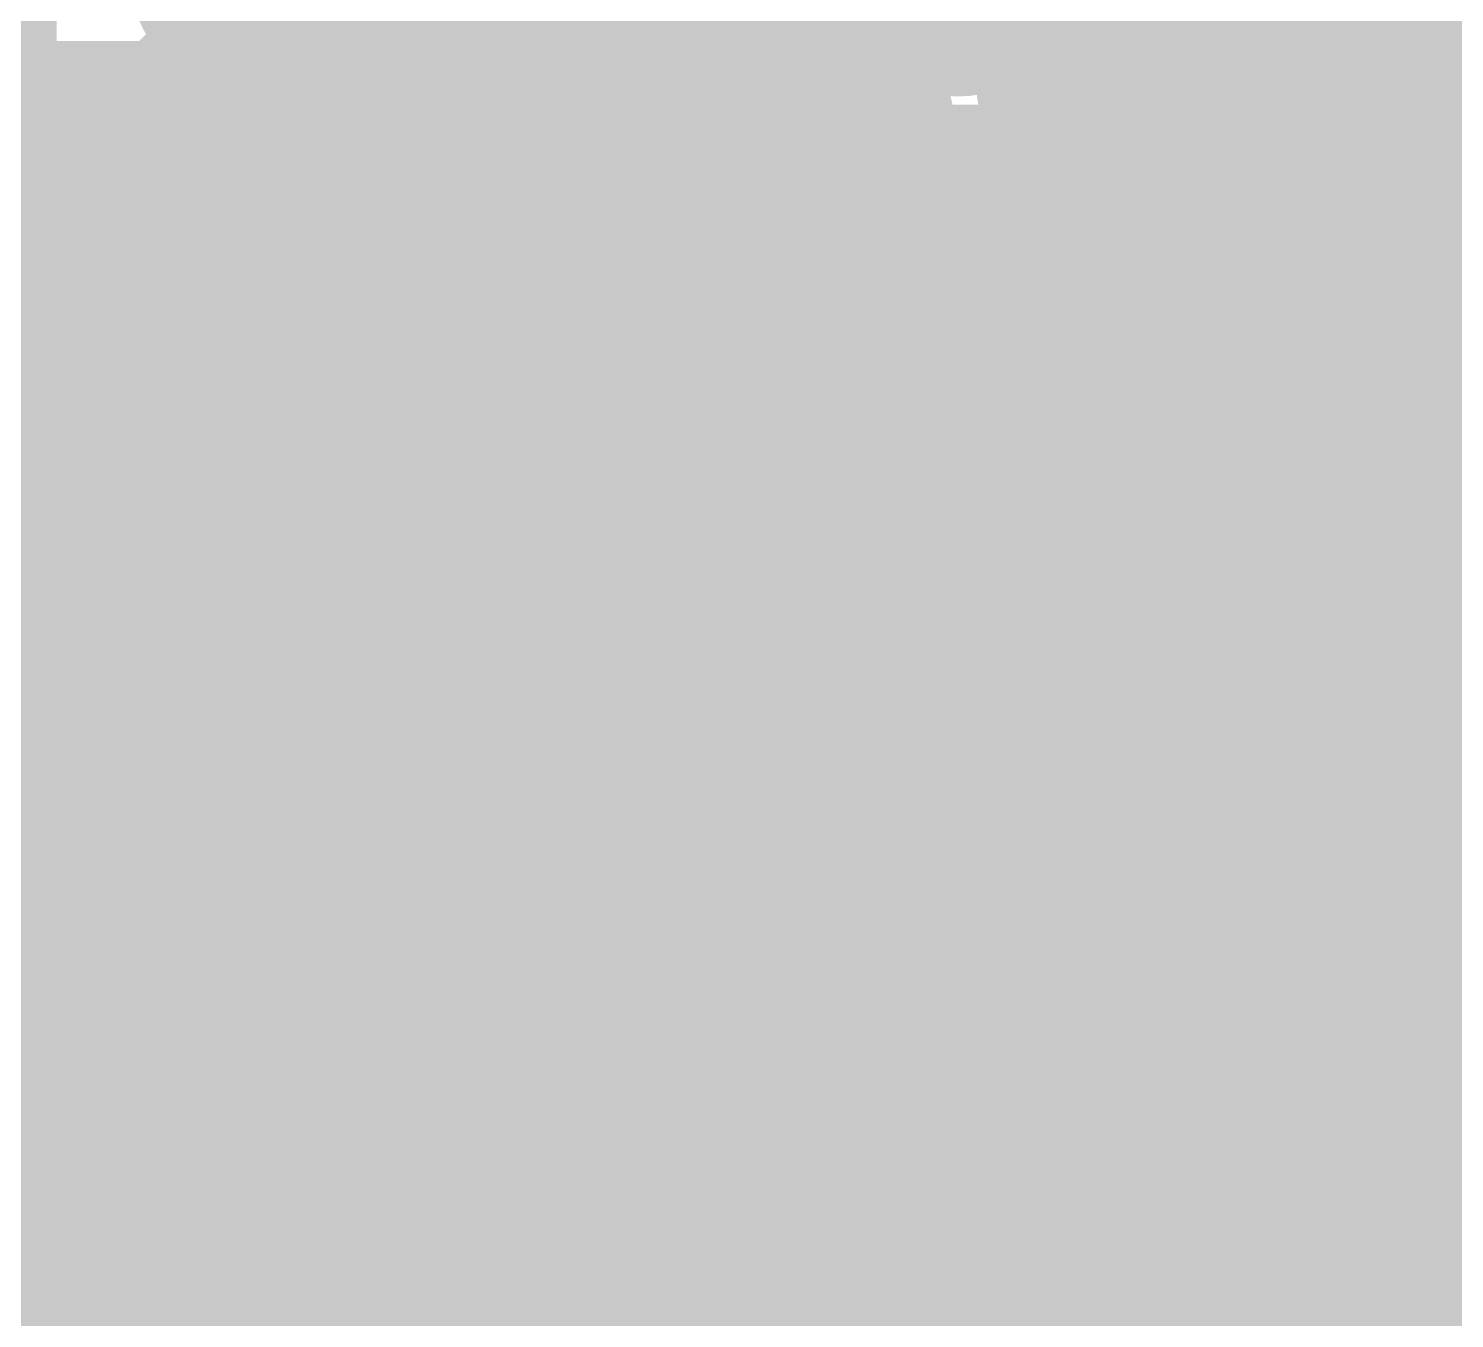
# Model space of a CAD drawing. Extents: x -72 to 72, y -47 to 50.
# Drawn here: x 7.99 to 13.66, y 23.72 to 28.85 of the extents above; entities that cross this region are included whole.
import ezdxf

# ---------------------------------------------------------------- set-up
doc = ezdxf.new("R2010")
doc.units = 0
doc.header["$MEASUREMENT"] = 0
doc.layers.get('0').update_dxf_attribs({"linetype": 'CONTINUOUS'})
for name, color, linetype in [('22-303-0_BOT', 7, 'CONTINUOUS'), ('22-303-0_DRD', 7, 'CONTINUOUS'), ('22-303-0_GND', 6, 'CONTINUOUS'), ('22-303-0_IN1', 4, 'CONTINUOUS'), ('22-303-0_IN2', 3, 'CONTINUOUS'), ('22-303-0_PWR', 5, 'CONTINUOUS'), ('22-303-0_SMB', 10, 'CONTINUOUS'), ('22-303-0_SMT', 14, 'CONTINUOUS'), ('22-303-0_SPB', 9, 'CONTINUOUS'), ('22-303-0_SPT', 12, 'CONTINUOUS'), ('22-303-0_SSB', 11, 'CONTINUOUS'), ('22-303-0_SST', 13, 'CONTINUOUS'), ('22-303-0_TOP', 8, 'CONTINUOUS'), ('THRUHOLE_TAP', 7, 'CONTINUOUS')]:
    doc.layers.add(name, color=color, linetype=linetype)

# ---------------------------------------------------------------- blocks, each defined once
blk = doc.blocks.new('RECTANGLE_4')
blk.add_solid([(0.4826, 0.4064), (0.4826, -0.4064), (-0.4826, 0.4064), (-0.4826, -0.4064)])
blk = doc.blocks.new('ROUND_48')
at = {"const_width": 0.29972}
blk.add_lwpolyline([(-0.14986, 0, 1), (0.14986, 0, 1)], format="xyb", close=True, dxfattribs=at)
blk = doc.blocks.new('RECTANGLE_59')
blk.add_solid([(0.29972, 0.19939), (0.29972, -0.19939), (-0.29972, 0.19939), (-0.29972, -0.19939)])
blk = doc.blocks.new('ROUND_81')
at = {"const_width": 0.0635}
blk.add_lwpolyline([(-0.03175, 0, 1), (0.03175, 0, 1)], format="xyb", close=True, dxfattribs=at)
blk = doc.blocks.new('ROUND_82')
at = {"const_width": 0.50038}
blk.add_lwpolyline([(-0.25019, 0, 1), (0.25019, 0, 1)], format="xyb", close=True, dxfattribs=at)
blk = doc.blocks.new('ROUND_83')
at = {"const_width": 0.50038}
blk.add_lwpolyline([(-0.25019, 0, 1), (0.25019, 0, 1)], format="xyb", close=True, dxfattribs=at)
blk = doc.blocks.new('ROUND_53')
at = {"const_width": 0.29972}
blk.add_lwpolyline([(-0.14986, 0, 1), (0.14986, 0, 1)], format="xyb", close=True, dxfattribs=at)
blk = doc.blocks.new('RECTANGLE_5')
blk.add_solid([(0.9017, 0.508), (0.9017, -0.508), (-0.9017, 0.508), (-0.9017, -0.508)])
blk = doc.blocks.new('ROUND_95')
at = {"const_width": 0.10033}
blk.add_lwpolyline([(-0.050164, 0, 1), (0.050164, 0, 1)], format="xyb", close=True, dxfattribs=at)

msp = doc.modelspace()

# ---------------------------------------------------------------- linework, layer by layer
at = {"layer": '22-303-0_BOT'}
for points, const_width in [([(10.414, 43.64736), (10.414, 27.3304)], 0.254), ([(10.1854, 40.58412), (10.1854, 28.47848)], 0.254), ([(9.9568, 40.34536), (9.9568, 28.7147)], 0.254), ([(9.4996, 40.2844), (9.4996, 28.7782)], 0.254), ([(9.7282, 40.26916), (9.7282, 28.79344)], 0.254), ([(10.6426, 29.27096), (10.6426, 28.73248)], 0.254), ([(10.8712, 29.13888), (10.8712, 28.9687)], 0.254), ([(10.75182, 28.8798), (9.45896, 28.8798)], 0.254), ([(10.60704, 28.6512), (10.04824, 28.6512)], 0.254), ([(11.176, 28.448), (11.9888, 28.448), (12.192, 28.64866), (15.24, 28.64866)], 0.2032), ([(10.57148, 28.4226), (10.2108, 28.4226)], 0.254), ([(12.80922, 28.24226), (11.59256, 27.02306)], 0.254), ([(12.35964, 28.24226), (12.27582, 28.15844)], 0.254), ([(12.80922, 28.24226), (12.35964, 28.24226)], 0.254), ([(12.4714, 28.24226), (12.4714, 27.90444)], 0.254), ([(12.7, 28.24226), (12.7, 28.13304)], 0.254), ([(10.62736, 28.194), (10.25652, 28.194)], 0.254), ([(12.76096, 28.194), (12.30884, 28.194)], 0.254), ([(7.23392, 27.35072), (8.93572, 27.35072), (9.652, 28.067), (9.652, 28.194)], 0.2032), ([(10.6426, 28.16352), (10.6426, 27.48534)], 0.254), ([(12.2428, 28.1305), (12.2428, 27.67584)], 0.254), ([(15.24, 27.99842), (13.26642, 27.99842), (11.938, 26.67), (11.938, 25.146), (12.7, 24.384), (12.7, 23.5712)], 0.381), ([(11.9888, 28.0416), (11.62304, 28.0416)], 0.254), ([(11.7856, 28.0416), (11.7856, 27.21864)], 0.254), ([(12.0142, 28.0416), (12.0142, 27.44724)], 0.254), ([(10.81278, 27.9654), (10.2108, 27.9654)], 0.254), ([(12.53236, 27.9654), (11.53922, 27.9654)], 0.254), ([(11.557, 27.9781), (11.557, 26.98496)], 0.254), ([(10.1854, 27.90952), (10.1854, 27.3304)], 0.254), ([(10.8712, 27.92476), (10.8712, 27.52852)], 0.254), ([(11.0998, 27.84856), (11.0998, 27.48026)], 0.254), ([(11.3284, 27.8638), (11.3284, 27.31008)], 0.254), ([(12.30376, 27.7368), (10.04824, 27.7368)], 0.254), ([(9.9568, 27.67076), (9.9568, 27.3304)], 0.254), ([(9.75868, 27.59964), (9.48944, 27.3304)], 0.254), ([(9.7282, 27.56916), (9.7282, 27.3304)], 0.254), ([(10.7061, 27.5082), (9.66724, 27.5082)], 0.254), ([(12.07516, 27.5082), (11.01852, 27.5082)], 0.254), ([(10.414, 27.3304), (9.48944, 27.3304)], 0.254), ([(11.84656, 27.2796), (11.35126, 27.2796)], 0.254), ([(11.61796, 27.051), (11.45286, 27.051)], 0.254), ([(7.23392, 26.70048), (8.53948, 26.70048), (8.763, 26.924), (10.86358, 26.924)], 0.2032), ([(11.4427, 26.67), (11.4427, 25.146)], 0.254), ([(15.24, 26.70048), (15.14348, 26.70048), (15.113, 26.67), (13.081, 26.67), (12.7, 26.289)], 0.2032), ([(11.4427, 26.5938), (11.36904, 26.5938)], 0.254), ([(11.3284, 26.53792), (11.3284, 24.63546)], 0.254), ([(8.93064, 26.5176), (8.86968, 26.45664)], 0.254), ([(10.414, 26.5176), (8.93064, 26.5176)], 0.254), ([(9.0424, 26.5176), (9.0424, 26.45664)], 0.254), ([(9.271, 26.5176), (9.271, 26.45664)], 0.254), ([(9.4996, 26.5176), (9.4996, 26.4414)], 0.254), ([(9.7282, 26.5176), (9.7282, 26.29408)], 0.254), ([(9.9568, 26.5176), (9.9568, 26.06548)], 0.254), ([(10.1854, 26.5176), (10.1854, 25.83688)], 0.254), ([(10.414, 26.5176), (10.414, 24.63546)], 0.254), ([(9.398, 26.45664), (8.86968, 26.45664)], 0.254), ([(10.63244, 26.3652), (9.65454, 26.3652)], 0.254), ([(10.6426, 26.36012), (10.6426, 24.63546)], 0.254), ([(11.4427, 26.3652), (11.09218, 26.3652)], 0.254), ([(11.0998, 26.36774), (11.0998, 24.63546)], 0.254), ([(9.6901, 26.33218), (10.19302, 25.82926)], 0.254), ([(10.8712, 26.31948), (10.8712, 24.63546)], 0.254), ([(14.23924, 26.2636), (13.30452, 26.2636)], 0.254), ([(13.3858, 26.2636), (13.3858, 24.8793)], 0.254), ([(13.6144, 26.2636), (13.6144, 24.8793)], 0.254), ([(11.4427, 26.1366), (9.88568, 26.1366)], 0.254), ([(14.19352, 26.1366), (13.2842, 26.1366)], 0.254), ([(10.795, 24.13), (9.906, 24.13), (9.906, 25.54224), (9.398, 26.05024), (7.23392, 26.05024)], 0.2032), ([(11.4427, 25.908), (10.11428, 25.908)], 0.254), ([(14.20876, 25.908), (13.1699, 25.908)], 0.254), ([(13.1572, 25.89276), (13.1572, 24.8793)], 0.254), ([(12.4333, 25.74544), (12.4333, 25.35174)], 0.254), ([(11.4427, 25.6794), (10.287, 25.6794)], 0.254), ([(14.28242, 25.6794), (12.4333, 25.6794)], 0.254), ([(12.4714, 25.7302), (12.4714, 25.31364)], 0.254), ([(12.7, 25.68448), (12.7, 25.08504)], 0.254), ([(12.9286, 25.7302), (12.9286, 24.8793)], 0.254), ([(10.3124, 25.54224), (10.3124, 24.63546)], 0.254), ([(11.4427, 25.4508), (10.3124, 25.4508)], 0.254), ([(14.18844, 25.4508), (12.4333, 25.4508)], 0.254), ([(12.4333, 25.35174), (12.90574, 24.8793)], 0.254), ([(11.4427, 25.2222), (10.3124, 25.2222)], 0.254), ([(14.22146, 25.2222), (12.56284, 25.2222)], 0.254), ([(9.017, 25.146), (8.99414, 25.12314), (8.99414, 24.13)], 0.2032), ([(8.99414, 24.13), (8.99414, 25.12314), (9.017, 25.146)], 0.2032), ([(8.99414, 24.13), (8.99414, 25.12314), (9.017, 25.146)], 0.2032), ([(11.46556, 24.9936), (10.3124, 24.9936)], 0.254), ([(14.43736, 24.9936), (12.79144, 24.9936)], 0.254), ([(11.557, 24.8285), (11.557, 22.74062)], 0.254), ([(14.605, 24.8793), (12.90574, 24.8793)], 0.254), ([(11.59256, 24.7904), (12.10056, 24.2824)], 0.254), ([(11.61796, 24.765), (10.3124, 24.765)], 0.254), ([(11.39952, 24.63546), (10.3124, 24.63546)], 0.254), ([(11.39952, 24.63546), (11.39952, 23.98522)], 0.254), ([(11.7856, 24.59736), (11.7856, 22.6441)], 0.254), ([(11.84656, 24.5364), (11.39952, 24.5364)], 0.254), ([(14.859, 23.368), (14.859, 24.13), (14.605, 24.384), (12.7, 24.384), (12.7, 23.5712)], 0.381), ([(12.0142, 24.36876), (12.0142, 24.2824)], 0.254), ([(12.07516, 24.3078), (11.39952, 24.3078)], 0.254), ([(11.9126, 24.2824), (11.9126, 22.86)], 0.254), ([(12.10056, 24.2824), (11.9126, 24.2824)], 0.254), ([(9.906, 24.13), (10.795, 24.13)], 0.2032), ([(11.9126, 24.0792), (11.39952, 24.0792)], 0.254), ([(11.39952, 23.98522), (11.39952, 23.62454)], 0.254), ([(11.9126, 23.8506), (11.39952, 23.8506)], 0.254), ([(11.39952, 23.62454), (11.39952, 23.33498)], 0.254), ([(11.9126, 23.622), (11.39952, 23.622)], 0.254)]:
    msp.add_lwpolyline(points, dxfattribs=dict(at, const_width=const_width))
at = {"layer": '22-303-0_BOT', "const_width": 0.254}
for points in [[(9.3853, 28.73502, 0.154319), (9.49532, 29.083)], [(11.07948, 29.0449, 0.3680019), (10.57148, 28.448)], [(9.652, 28.79852, 0.115003), (9.38471, 28.73622)], [(10.25652, 28.194, 0.4142136), (9.652, 28.79852)], [(10.57148, 28.448, 0.4142136), (11.176, 27.84348)], [(9.75868, 27.59964, 0.3631043), (10.25652, 28.194)], [(11.9888, 28.0416, 0.1977668), (12.2749, 28.15937)], [(11.176, 27.84348, 0.211308), (11.62331, 28.04135)], [(10.86358, 27.52852, 0.2120452), (10.41513, 27.32938)], [(11.4681, 26.924, 0.4142136), (10.86358, 27.52852)], [(11.58748, 27.02052, 0.1989124), (11.44229, 26.67)], [(11.58748, 27.02052, 0.1989124), (11.44229, 26.67)], [(10.86358, 26.31948, 0.4142136), (11.4681, 26.924)], [(10.414, 26.5176, 0.2120451), (10.86358, 26.31796)], [(9.68502, 26.33726, 0.1989124), (9.398, 26.45615)], [(9.68502, 26.33726, 0.1989124), (9.398, 26.45615)], [(12.7, 25.68448, 0.4019684), (13.30452, 26.2636)], [(10.3124, 25.54224, 0.1989124), (10.19337, 25.82961)], [(12.4333, 25.74544, 0.1145327), (12.7, 25.68354)], [(11.4427, 25.146, 0.1989124), (11.58777, 24.79577)]]:
    msp.add_lwpolyline(points, format="xyb", dxfattribs=at)
at = {"layer": '22-303-0_DRD', "const_width": 0.254}
for points in [[(9.525, 29.718), (8.255, 28.448)], [(9.525, 28.448), (8.255, 29.718)], [(12.319, 29.718), (11.049, 28.448)], [(12.319, 28.448), (11.049, 29.718)], [(11.811, 29.083), (10.541, 27.813)], [(11.811, 27.813), (10.541, 29.083)], [(10.287, 28.829), (9.017, 27.559)], [(10.287, 27.559), (9.017, 28.829)], [(11.49858, 27.559), (10.22858, 26.289)], [(11.49858, 26.289), (10.22858, 27.559)], [(13.335, 26.924), (12.065, 25.654)], [(13.335, 25.654), (12.065, 26.924)], [(14.605, 26.5938), (13.335, 25.3238)], [(14.605, 25.3238), (13.335, 26.5938)], [(14.605, 26.5938), (13.335, 25.3238)], [(14.605, 25.3238), (13.335, 26.5938)], [(13.335, 26.035), (12.065, 24.765)], [(13.335, 24.765), (12.065, 26.035)], [(13.335, 26.035), (12.065, 24.765)], [(13.335, 24.765), (12.065, 26.035)], [(9.652, 25.781), (8.382, 24.511)], [(9.652, 24.511), (8.382, 25.781)], [(9.652, 25.781), (8.382, 24.511)], [(9.652, 24.511), (8.382, 25.781)], [(9.652, 25.781), (8.382, 24.511)], [(9.652, 24.511), (8.382, 25.781)], [(8.255, 25.146), (6.985, 23.876)], [(8.255, 23.876), (6.985, 25.146)], [(8.255, 25.146), (6.985, 23.876)], [(8.255, 23.876), (6.985, 25.146)], [(10.541, 24.765), (9.271, 23.495)], [(10.541, 23.495), (9.271, 24.765)], [(14.351, 22.733), (13.081, 24.003)]]:
    msp.add_lwpolyline(points, dxfattribs=at)
at = {"layer": '22-303-0_IN1'}
for points, const_width in [([(9.652, 28.194), (9.652, 29.845), (10.541, 30.734), (15.113, 30.734), (16.891, 32.512), (20.447, 32.512), (20.574, 32.385), (20.574, 31.242), (21.336, 30.48), (21.336, 25.781), (20.574, 25.019)], 0.2032), ([(12.319, 30.3276), (12.319, 26.7589)], 0.254), ([(12.5476, 30.3276), (12.5476, 26.8732)], 0.254), ([(12.7762, 30.3276), (12.7762, 26.88844)], 0.254), ([(13.0048, 30.3276), (13.0048, 26.8097)], 0.254), ([(13.2334, 30.3276), (13.2334, 26.57348)], 0.254), ([(13.462, 30.3276), (13.462, 26.28646)], 0.254), ([(13.6906, 30.3276), (13.6906, 26.49474)], 0.254), ([(10.2616, 29.88056), (10.2616, 26.9875)], 0.254), ([(10.0584, 29.67736), (10.0584, 28.64104)], 0.254), ([(10.4902, 29.48686), (10.4902, 27.39898)], 0.254), ([(10.7188, 29.21), (10.7188, 28.84424)], 0.254), ([(10.65276, 28.7528), (10.0584, 28.7528)], 0.254), ([(16.57604, 28.7528), (12.18946, 28.7528)], 0.254), ([(8.44296, 28.6766), (6.64464, 28.6766)], 0.254), ([(7.9756, 28.6766), (7.9756, 24.99868)], 0.254), ([(8.2042, 28.6766), (8.2042, 24.66594)], 0.254), ([(8.4328, 28.6766), (8.4328, 25.30094)], 0.254), ([(12.0904, 28.63596), (12.0904, 23.39594)], 0.254), ([(8.65886, 28.5242), (6.49224, 28.5242)], 0.254), ([(8.6614, 28.5242), (8.6614, 25.63368)], 0.254), ([(9.1186, 28.5242), (9.1186, 28.47848)], 0.254), ([(9.144, 28.5242), (9.12114, 28.5242)], 0.254), ([(10.57656, 28.5242), (10.15746, 28.5242)], 0.254), ([(16.72082, 28.5242), (11.91514, 28.5242)], 0.254), ([(8.89, 28.47848), (8.89, 25.73782)], 0.254), ([(11.78052, 28.448), (11.77931, 28.48618)], 0.254), ([(11.8618, 28.50388), (11.8618, 23.46198)], 0.254), ([(9.0551, 28.2956), (6.26364, 28.2956)], 0.254), ([(10.5918, 28.2956), (10.24636, 28.2956)], 0.254), ([(19.3294, 28.2956), (11.7602, 28.2956)], 0.254), ([(9.06018, 28.067), (6.03504, 28.067)], 0.254), ([(10.7061, 28.067), (10.24382, 28.067)], 0.254), ([(17.8181, 28.067), (11.6459, 28.067)], 0.254), ([(10.7188, 28.05176), (10.7188, 27.51074)], 0.254), ([(11.6332, 28.05176), (11.6332, 23.43658)], 0.254), ([(9.1186, 27.90952), (9.1186, 25.74036)], 0.254), ([(10.9474, 27.8892), (10.9474, 27.5209)], 0.254), ([(11.4046, 27.8892), (11.4046, 27.1907)], 0.254), ([(9.16178, 27.8384), (5.80644, 27.8384)], 0.254), ([(17.7038, 27.8384), (10.13968, 27.8384)], 0.254), ([(11.176, 27.84348), (11.176, 27.43962)], 0.254), ([(10.033, 27.7241), (10.033, 24.72182)], 0.254), ([(9.3472, 27.67076), (9.3472, 25.65146)], 0.254), ([(9.49706, 27.6098), (5.57784, 27.6098)], 0.254), ([(9.8044, 27.6098), (9.8044, 24.72436)], 0.254), ([(17.68856, 27.6098), (9.80694, 27.6098)], 0.254), ([(9.5758, 27.59456), (9.5758, 25.37714)], 0.254), ([(10.46734, 27.3812), (5.48894, 27.3812)], 0.254), ([(17.76476, 27.3812), (11.25728, 27.3812)], 0.254), ([(10.30224, 27.1526), (5.82168, 27.1526)], 0.254), ([(16.78178, 27.1526), (11.42238, 27.1526)], 0.254), ([(10.25906, 26.924), (5.92582, 26.924)], 0.254), ([(16.59636, 26.924), (11.4681, 26.924)], 0.254), ([(10.2616, 26.8605), (10.2616, 24.61768)], 0.254), ([(10.30224, 26.6954), (5.92836, 26.6954)], 0.254), ([(12.25296, 26.6954), (11.42238, 26.6954)], 0.254), ([(16.54048, 26.6954), (13.14704, 26.6954)], 0.254), ([(11.4046, 26.65476), (11.4046, 23.30704)], 0.254), ([(10.46734, 26.4668), (5.83946, 26.4668)], 0.254), ([(10.4902, 26.44648), (10.4902, 24.28494)], 0.254), ([(12.12088, 26.4668), (11.25728, 26.4668)], 0.254), ([(13.64234, 26.4668), (13.27658, 26.4668)], 0.254), ([(11.176, 26.40584), (11.176, 22.69744)], 0.254), ([(10.7188, 26.33726), (10.7188, 21.68398)], 0.254), ([(10.9474, 26.32456), (10.9474, 22.51202)], 0.254), ([(12.09802, 26.2382), (5.56514, 26.2382)], 0.254), ([(13.43406, 26.2382), (13.30198, 26.2382)], 0.254), ([(12.16406, 26.0096), (5.82422, 26.0096)], 0.254), ([(13.2334, 26.00452), (13.2334, 25.68448)], 0.254), ([(13.36802, 26.0096), (13.23594, 26.0096)], 0.254), ([(12.2301, 25.781), (6.00964, 25.781)], 0.254), ([(13.39088, 25.781), (13.1699, 25.781)], 0.254), ([(13.462, 25.63114), (13.462, 23.91664)], 0.254), ([(8.56996, 25.5524), (6.06552, 25.5524)], 0.254), ([(12.1158, 25.5524), (9.46404, 25.5524)], 0.254), ([(13.52296, 25.5524), (13.2842, 25.5524)], 0.254), ([(13.6906, 25.42286), (13.6906, 23.97252)], 0.254), ([(8.43788, 25.3238), (6.02996, 25.3238)], 0.254), ([(12.10056, 25.3238), (9.59358, 25.3238)], 0.254), ([(18.06956, 25.3238), (13.29944, 25.3238)], 0.254), ([(13.2334, 25.11552), (13.2334, 23.73122)], 0.254), ([(8.41502, 25.0952), (7.77494, 25.0952)], 0.254), ([(12.17676, 25.0952), (9.61898, 25.0952)], 0.254), ([(16.86306, 25.0952), (13.2207, 25.0952)], 0.254), ([(8.4328, 24.99106), (8.4328, 22.15896)], 0.254), ([(9.5758, 24.91486), (9.5758, 24.63546)], 0.254), ([(12.319, 24.9301), (12.319, 23.18766)], 0.254), ([(8.48106, 24.8666), (8.10768, 24.8666)], 0.254), ([(12.41552, 24.8666), (9.55294, 24.8666)], 0.254), ([(16.52778, 24.8666), (12.98448, 24.8666)], 0.254), ([(13.0048, 24.87676), (13.0048, 19.31924)], 0.254), ([(12.5476, 24.8158), (12.5476, 19.77644)], 0.254), ([(12.7762, 24.80056), (12.7762, 19.54784)], 0.254), ([(8.6614, 24.65578), (8.6614, 22.19452)], 0.254), ([(8.68934, 24.638), (8.21182, 24.638)], 0.254), ([(9.57834, 24.638), (9.34466, 24.638)], 0.254), ([(9.3472, 24.638), (9.3472, 24.36114)], 0.254), ([(16.42618, 24.638), (10.23366, 24.638)], 0.254), ([(8.89, 24.55418), (8.89, 22.13864)], 0.254), ([(9.1186, 24.5491), (9.1186, 21.95322)], 0.254), ([(9.37006, 24.4094), (8.21436, 24.4094)], 0.254), ([(16.4211, 24.4094), (10.44194, 24.4094)], 0.254), ([(8.2042, 24.35606), (8.2042, 22.01164)], 0.254), ([(9.30402, 24.1808), (8.12546, 24.1808)], 0.254), ([(16.51, 24.1808), (10.50798, 24.1808)], 0.254), ([(7.9756, 24.02078), (7.9756, 21.9964)], 0.254), ([(10.4902, 23.97506), (10.4902, 21.65858)], 0.254), ([(9.32688, 23.9522), (7.85114, 23.9522)], 0.254), ([(13.56106, 23.9522), (10.48258, 23.9522)], 0.254), ([(9.3472, 23.89886), (9.3472, 23.28164)], 0.254), ([(9.45896, 23.7236), (6.96468, 23.7236)], 0.254), ([(13.22578, 23.7236), (10.35304, 23.7236)], 0.254), ([(10.2616, 23.63978), (10.2616, 23.22322)], 0.254), ([(9.5758, 23.622), (9.5758, 23.42896)], 0.254)]:
    msp.add_lwpolyline(points, dxfattribs=dict(at, const_width=const_width))
at = {"layer": '22-303-0_IN1', "const_width": 0.254}
for points in [[(11.77798, 28.4861, 0.3691804), (12.28852, 29.083)], [(11.07948, 29.0449, 0.3680019), (10.57148, 28.448)], [(8.44296, 28.6766, 0.2113087), (8.89, 28.47884)], [(10.25652, 28.194, 0.2113086), (10.05864, 28.64131)], [(8.89, 28.47848, 0.1145319), (9.15628, 28.54028)], [(9.1567, 28.53944, 0.1534382), (9.04814, 28.194)], [(10.57148, 28.448, 0.4142136), (11.176, 27.84348)], [(11.176, 27.84348, 0.4142136), (11.78052, 28.448)], [(9.04748, 28.194, 0.4142136), (9.652, 27.58948)], [(9.652, 27.58948, 0.4142136), (10.25652, 28.194)], [(10.86358, 27.52852, 0.4142136), (10.25906, 26.924)], [(11.4681, 26.924, 0.4142136), (10.86358, 27.52852)], [(10.25906, 26.924, 0.4142136), (10.86358, 26.31948)], [(10.86358, 26.31948, 0.4142136), (11.4681, 26.924)], [(12.7, 26.89352, 0.4142136), (12.09548, 26.289)], [(13.30452, 26.289, 0.4142136), (12.7, 26.89352)], [(13.97, 26.56332, 0.4142136), (13.36548, 25.9588)], [(12.09548, 26.289, 0.2097575), (12.2907, 25.84411)], [(13.10894, 25.8445, 0.2097578), (13.304, 26.289)], [(13.36548, 25.9588, 0.4142136), (13.97, 25.35428)], [(12.29106, 25.8445, 0.2097578), (12.096, 25.4)], [(12.29106, 25.8445, 0.2097578), (12.096, 25.4)], [(13.30452, 25.4, 0.2097575), (13.10929, 25.84488)], [(13.30452, 25.4, 0.2097575), (13.10929, 25.84488)], [(9.017, 25.75052, 0.4142136), (8.41248, 25.146)], [(9.017, 25.75052, 0.4142136), (8.41248, 25.146)], [(9.62152, 25.146, 0.4142136), (9.017, 25.75052)], [(9.62152, 25.146, 0.4142136), (9.017, 25.75052)], [(12.09548, 25.4, 0.4142136), (12.7, 24.79548)], [(12.09548, 25.4, 0.4142136), (12.7, 24.79548)], [(12.7, 24.79548, 0.4142136), (13.30452, 25.4)], [(12.7, 24.79548, 0.4142136), (13.30452, 25.4)], [(8.22452, 24.511, 0.4142136), (7.62, 25.11552)], [(8.41248, 25.146, 0.4142136), (9.017, 24.54148)], [(8.41248, 25.146, 0.4142136), (9.017, 24.54148)], [(9.017, 24.54148, 0.4142136), (9.62152, 25.146)], [(9.017, 24.54148, 0.4142136), (9.62152, 25.146)], [(9.906, 24.73452, 0.4142136), (9.30148, 24.13)], [(10.51052, 24.13, 0.4142136), (9.906, 24.73452)], [(7.62, 23.90648, 0.4142136), (8.22452, 24.511)], [(9.30148, 24.13, 0.4142136), (9.906, 23.52548)], [(9.906, 23.52548, 0.4142136), (10.51052, 24.13)], [(13.716, 23.97252, 0.4142136), (13.11148, 23.368)], [(14.32052, 23.368, 0.4142136), (13.716, 23.97252)]]:
    msp.add_lwpolyline(points, format="xyb", dxfattribs=at)
at = {"layer": '22-303-0_IN2'}
for points, const_width in [([(18.923, 26.67), (18.034, 26.67), (16.51, 28.194), (12.573, 28.194), (11.684, 29.083)], 0.2032), ([(18.669, 25.4), (17.653, 25.4), (17.272, 25.781), (16.891, 25.781), (15.113, 27.559), (6.096, 27.559), (5.334, 26.797)], 0.2032), ([(10.86358, 26.924), (14.859, 26.924), (16.383, 25.4), (17.018, 25.4), (17.653, 24.765), (19.431, 24.765), (21.336, 26.67), (22.733, 26.67), (23.114, 26.289)], 0.2032), ([(14.69136, 26.5176), (13.2588, 26.5176)], 0.254), ([(13.3858, 26.5176), (13.3858, 23.87346)], 0.254), ([(13.6144, 26.5176), (13.6144, 23.96236)], 0.254), ([(14.84376, 26.3652), (13.29944, 26.3652)], 0.254), ([(12.7, 26.289), (12.7, 26.162), (11.684, 26.162), (5.08, 26.162), (4.445, 25.527)], 0.2032), ([(10.668, 21.082), (10.668, 23.114), (11.684, 24.13), (11.684, 26.162), (5.08, 26.162), (4.445, 25.527)], 0.2032), ([(15.07236, 26.1366), (13.2842, 26.1366)], 0.254), ([(15.30096, 25.908), (13.1699, 25.908)], 0.254), ([(13.1572, 25.89276), (13.1572, 23.59914)], 0.254), ([(11.2776, 25.7556), (6.0198, 25.7556)], 0.254), ([(7.8994, 25.7556), (7.8994, 25.04694)], 0.254), ([(8.128, 25.7556), (8.128, 24.83866)], 0.254), ([(8.3566, 25.7556), (8.3566, 24.2824)], 0.254), ([(8.5852, 25.7556), (8.5852, 25.56764)], 0.254), ([(8.8138, 25.7556), (8.8138, 25.71496)], 0.254), ([(9.271, 25.7556), (9.271, 25.69464)], 0.254), ([(9.4996, 25.7556), (9.4996, 25.50922)], 0.254), ([(9.7282, 25.7556), (9.7282, 24.70658)], 0.254), ([(9.9568, 25.7556), (9.9568, 24.73198)], 0.254), ([(10.1854, 25.7556), (10.1854, 24.66594)], 0.254), ([(10.414, 25.7556), (10.414, 24.45766)], 0.254), ([(10.6426, 25.7556), (10.6426, 23.66264)], 0.254), ([(10.8712, 25.7556), (10.8712, 23.89124)], 0.254), ([(11.0998, 25.7556), (11.0998, 24.11984)], 0.254), ([(11.2776, 25.7556), (11.2776, 24.29764)], 0.254), ([(12.41552, 25.7556), (12.0904, 25.7556)], 0.254), ([(12.0904, 25.7556), (12.0904, 24.13)], 0.254), ([(12.2428, 25.7556), (12.2428, 20.71624)], 0.254), ([(8.73252, 25.6794), (6.0452, 25.6794)], 0.254), ([(11.2776, 25.6794), (9.30148, 25.6794)], 0.254), ([(15.52956, 25.6794), (12.0904, 25.6794)], 0.254), ([(12.4714, 25.7302), (12.4714, 20.8788)], 0.254), ([(12.7, 25.68448), (12.7, 20.92452)], 0.254), ([(12.9286, 25.7302), (12.9286, 20.8788)], 0.254), ([(8.49376, 25.4508), (6.06044, 25.4508)], 0.254), ([(11.2776, 25.4508), (9.5377, 25.4508)], 0.254), ([(15.75816, 25.4508), (12.0904, 25.4508)], 0.254), ([(8.41756, 25.2222), (5.99694, 25.2222)], 0.254), ([(11.2776, 25.2222), (9.61644, 25.2222)], 0.254), ([(15.98676, 25.2222), (12.0904, 25.2222)], 0.254), ([(8.4328, 24.9936), (7.98322, 24.9936)], 0.254), ([(11.2776, 24.9936), (9.6012, 24.9936)], 0.254), ([(16.383, 24.9936), (12.0904, 24.9936)], 0.254), ([(9.4996, 24.78278), (9.4996, 24.57704)], 0.254), ([(8.5471, 24.765), (8.16864, 24.765)], 0.254), ([(8.5852, 24.72182), (8.5852, 24.2824)], 0.254), ([(11.2776, 24.765), (9.4869, 24.765)], 0.254), ([(16.46936, 24.765), (12.0904, 24.765)], 0.254), ([(9.271, 24.59736), (9.271, 24.5364)], 0.254), ([(8.8138, 24.57704), (8.8138, 24.37384)], 0.254), ([(9.144, 24.5364), (8.22452, 24.5364)], 0.254), ([(9.45896, 24.5364), (9.144, 24.5364)], 0.254), ([(11.2776, 24.5364), (10.35304, 24.5364)], 0.254), ([(16.41348, 24.5364), (12.0904, 24.5364)], 0.254), ([(8.85698, 24.41702), (8.72236, 24.2824)], 0.254), ([(8.72236, 24.2824), (8.1788, 24.2824)], 0.254), ([(8.74776, 24.3078), (8.18896, 24.3078)], 0.254), ([(11.2776, 24.29764), (10.38352, 23.4061)], 0.254), ([(11.2776, 24.3078), (10.48258, 24.3078)], 0.254), ([(16.44904, 24.3078), (12.0904, 24.3078)], 0.254), ([(4.445, 22.606), (5.842, 24.003), (6.731, 24.003), (6.858, 23.876), (8.89, 23.876), (9.144, 24.13), (9.906, 24.13)], 0.2032), ([(11.05916, 24.0792), (10.50798, 24.0792)], 0.254), ([(16.59382, 24.0792), (12.08786, 24.0792)], 0.254), ([(12.0142, 23.89378), (12.0142, 22.30374)], 0.254), ([(10.83056, 23.8506), (10.44194, 23.8506)], 0.254), ([(11.97102, 23.84298), (11.0744, 22.94636)], 0.254), ([(13.35278, 23.8506), (11.97864, 23.8506)], 0.254), ([(10.414, 23.80234), (10.414, 23.43404)], 0.254), ([(9.31164, 23.7236), (9.1821, 23.59152)], 0.254), ([(9.45896, 23.7236), (9.31164, 23.7236)], 0.254), ([(9.271, 23.68296), (9.271, 23.18766)], 0.254), ([(9.4996, 23.68296), (9.4996, 23.39594)], 0.254), ([(11.7856, 23.65756), (11.7856, 22.63648)], 0.254), ([(9.57834, 23.622), (9.21004, 23.622)], 0.254), ([(10.60196, 23.622), (10.23366, 23.622)], 0.254), ([(13.16736, 23.622), (11.75004, 23.622)], 0.254)]:
    msp.add_lwpolyline(points, dxfattribs=dict(at, const_width=const_width))
at = {"layer": '22-303-0_IN2', "const_width": 0.254}
for points in [[(13.30452, 26.289, 0.0973853), (13.25951, 26.51789)], [(12.7, 25.68448, 0.4142136), (13.30452, 26.289)], [(9.017, 25.75052, 0.4142136), (8.41248, 25.146)], [(9.017, 25.75052, 0.4142136), (8.41248, 25.146)], [(9.62152, 25.146, 0.4142136), (9.017, 25.75052)], [(9.62152, 25.146, 0.4142136), (9.017, 25.75052)], [(12.41552, 25.7556, 0.1231056), (12.7, 25.68448)], [(8.22452, 24.511, 0.4142136), (7.62, 25.11552)], [(8.41248, 25.146, 0.4142136), (9.017, 24.54148)], [(8.41248, 25.146, 0.4142136), (9.017, 24.54148)], [(9.017, 24.54148, 0.4142136), (9.62152, 25.146)], [(9.017, 24.54148, 0.4142136), (9.62152, 25.146)], [(9.906, 24.73452, 0.2113092), (9.45869, 24.53664)], [(10.51052, 24.13, 0.4142136), (9.906, 24.73452)], [(8.1788, 24.2824, 0.0973858), (8.22375, 24.511)], [(9.144, 24.5364, 0.1989133), (8.85663, 24.41737)], [(9.144, 24.5364, 0.1989133), (8.85663, 24.41737)], [(9.906, 23.52548, 0.4142136), (10.51052, 24.13)], [(11.97102, 23.84298, 0.1989124), (12.08991, 24.13)], [(11.97102, 23.84298, 0.1989124), (12.08991, 24.13)], [(13.716, 23.97252, 0.4142136), (13.11148, 23.368)], [(14.32052, 23.368, 0.4142136), (13.716, 23.97252)], [(9.45896, 23.7236, 0.2113087), (9.906, 23.52584)]]:
    msp.add_lwpolyline(points, format="xyb", dxfattribs=at)
at = {"layer": '22-303-0_SSB', "const_width": 0.1524}
for points in [[(8.69442, 26.90876), (8.69442, 26.55316), (8.86206, 26.49474), (9.03224, 26.49474), (9.20242, 26.55316), (9.20242, 26.90876), (9.03224, 26.96972), (8.86206, 26.96972), (8.18642, 26.73096)], [(12.2174, 26.8605), (12.2174, 26.38806), (12.89558, 26.8605), (13.06576, 26.8605), (13.2334, 26.80208), (13.2334, 26.44648), (13.06576, 26.38806)], [(9.89584, 25.92324), (9.72566, 25.9842), (9.72566, 26.3398), (9.89584, 26.39822), (10.23366, 26.39822), (10.40384, 26.27884), (10.40384, 25.92324), (10.74166, 25.92324), (10.74166, 26.39822)], [(8.18642, 26.13152), (8.18642, 25.89276)], [(12.38758, 25.54986), (12.2174, 25.6667), (12.2174, 25.90546), (12.38758, 26.0223), (12.55776, 26.0223), (12.89558, 25.78608), (13.2334, 26.0223), (13.2334, 25.54986)], [(8.18642, 26.01214), (9.20242, 26.01214), (9.03224, 25.89276)], [(10.74166, 25.56002), (9.89584, 25.56002), (9.72566, 25.5016), (9.72566, 25.146), (9.89584, 25.08504), (10.74166, 25.08504)], [(8.35406, 25.41016), (8.18642, 25.35174), (8.18642, 24.99614), (8.35406, 24.93772), (9.03224, 24.93772), (9.20242, 24.99614), (9.20242, 25.35174), (9.03224, 25.41016)], [(12.7254, 25.0063), (12.2174, 25.1841)], [(12.7254, 24.71166), (12.7254, 25.06726), (12.89558, 25.1841), (13.06576, 25.1841), (13.2334, 25.06726), (13.2334, 24.71166), (12.2174, 24.71166)], [(11.2776, 24.511), (11.2776, 22.4536), (8.509, 22.4536), (8.509, 24.511), (11.2776, 24.511)], [(8.4455, 24.3205), (8.4455, 21.3995), (6.8072, 21.3995), (6.8072, 24.3205), (8.4455, 24.3205)], [(11.8745, 21.3995), (11.8745, 24.3205), (13.5128, 24.3205), (13.5128, 21.3995), (11.8745, 21.3995)]]:
    msp.add_lwpolyline(points, dxfattribs=at)
at = {"layer": '22-303-0_SST', "const_width": 0.1524}
for points in [[(14.097, 23.368), (11.303, 23.368), (11.303, 28.702), (14.097, 28.702), (14.097, 23.368)], [(10.31494, 26.6954), (10.31494, 27.051), (10.48512, 27.10942), (10.65276, 27.10942), (10.82294, 27.051), (10.82294, 26.6954), (10.65276, 26.63444), (10.48512, 26.63444), (9.80694, 26.8732)], [(10.82294, 26.27122), (10.82294, 25.79624), (10.14476, 26.27122), (9.97712, 26.27122), (9.80694, 26.2128), (9.80694, 25.8572), (9.97712, 25.79624)], [(10.65276, 25.43302), (10.82294, 25.3746), (10.82294, 25.019), (10.65276, 24.95804), (9.97712, 24.95804), (9.80694, 25.019), (9.80694, 25.3746), (9.97712, 25.43302)]]:
    msp.add_lwpolyline(points, dxfattribs=at)
at = {"layer": '22-303-0_TOP'}
for points, const_width in [([(6.985, 27.2288), (8.001, 28.2448), (8.001, 29.083), (8.50392, 29.58592), (8.50392, 31.23946)], 0.2032), ([(12.7, 27.7114), (11.0236, 27.7114), (9.8044, 28.9306), (9.8044, 31.23946)], 0.2032), ([(10.45464, 31.23946), (10.45464, 29.21), (11.176, 28.448)], 0.2032), ([(15.24, 27.3812), (15.24, 27.432), (12.40536, 30.26664), (12.40536, 31.23946)], 0.2032), ([(8.4074, 28.71978), (8.4074, 28.2448)], 0.254), ([(8.46582, 28.6512), (8.4074, 28.6512)], 0.254), ([(8.5852, 28.55976), (8.5852, 25.56764)], 0.254), ([(8.8138, 28.48356), (8.8138, 25.71496)], 0.254), ([(9.0424, 28.4988), (9.0424, 25.75052)], 0.254), ([(9.0932, 28.4226), (8.4074, 28.4226)], 0.254), ([(9.04748, 28.194), (8.40486, 28.194)], 0.254), ([(8.3566, 28.04668), (8.3566, 23.2664)], 0.254), ([(8.28802, 27.95778), (7.7724, 27.44216)], 0.254), ([(9.0932, 27.9654), (8.29564, 27.9654)], 0.254), ([(10.20572, 27.9527), (10.66546, 27.4955)], 0.254), ([(10.1854, 27.90952), (10.1854, 24.66594)], 0.254), ([(8.128, 27.79776), (8.128, 24.83866)], 0.254), ([(9.25576, 27.7368), (8.06704, 27.7368)], 0.254), ([(9.271, 27.7241), (9.271, 25.69464)], 0.254), ([(10.42416, 27.7368), (10.04824, 27.7368)], 0.254), ([(10.414, 27.74696), (10.414, 27.32786)], 0.254), ([(9.9568, 27.67076), (9.9568, 24.73198)], 0.254), ([(9.4996, 27.6098), (9.4996, 25.50922)], 0.254), ([(7.8994, 27.56916), (7.8994, 25.04694)], 0.254), ([(9.7282, 27.59456), (9.7282, 24.70658)], 0.254), ([(10.65276, 27.5082), (7.83844, 27.5082)], 0.254), ([(10.6426, 27.51836), (10.6426, 27.48534)], 0.254), ([(10.37336, 27.2796), (7.7724, 27.2796)], 0.254), ([(11.4935, 27.305), (11.33094, 27.305)], 0.254), ([(11.4935, 27.2796), (11.35126, 27.2796)], 0.254), ([(11.4935, 27.305), (11.4935, 26.8986)], 0.254), ([(10.27176, 27.051), (7.7724, 27.051)], 0.254), ([(11.4935, 27.051), (11.45286, 27.051)], 0.254), ([(13.9065, 26.8986), (11.4935, 26.8986)], 0.254), ([(11.557, 26.8986), (11.557, 25.1714)], 0.254), ([(11.7856, 26.8986), (11.7856, 25.1714)], 0.254), ([(12.0142, 26.8986), (12.0142, 25.1714)], 0.254), ([(12.2428, 26.8986), (12.2428, 26.68524)], 0.254), ([(12.4714, 26.8986), (12.4714, 26.8478)], 0.254), ([(12.9286, 26.8986), (12.9286, 26.8478)], 0.254), ([(13.1572, 26.8986), (13.1572, 26.68524)], 0.254), ([(13.3858, 26.8986), (13.3858, 25.1714)], 0.254), ([(13.6144, 26.8986), (13.6144, 25.1714)], 0.254), ([(10.26668, 26.8224), (7.7724, 26.8224)], 0.254), ([(12.41552, 26.8224), (11.45794, 26.8224)], 0.254), ([(14.4526, 26.8224), (12.98448, 26.8224)], 0.254), ([(10.35558, 26.5938), (7.7724, 26.5938)], 0.254), ([(12.17676, 26.5938), (11.36904, 26.5938)], 0.254), ([(14.4526, 26.5938), (13.2207, 26.5938)], 0.254), ([(11.3284, 26.53792), (11.3284, 22.74316)], 0.254), ([(10.414, 26.5176), (10.414, 24.45766)], 0.254), ([(10.63244, 26.3652), (6.5024, 26.3652)], 0.254), ([(10.6426, 26.36012), (10.6426, 21.68652)], 0.254), ([(12.10056, 26.3652), (11.09218, 26.3652)], 0.254), ([(11.0998, 26.36774), (11.0998, 22.65426)], 0.254), ([(14.4526, 26.3652), (13.29944, 26.3652)], 0.254), ([(10.8712, 26.31948), (10.8712, 22.37994)], 0.254), ([(12.1158, 26.1366), (6.5024, 26.1366)], 0.254), ([(14.4526, 26.1366), (13.2842, 26.1366)], 0.254), ([(12.2301, 25.908), (6.54304, 25.908)], 0.254), ([(14.4526, 25.908), (13.1699, 25.908)], 0.254), ([(12.2428, 25.89276), (12.2428, 25.1714)], 0.254), ([(13.1572, 25.89276), (13.1572, 25.1714)], 0.254), ([(8.73252, 25.6794), (6.77164, 25.6794)], 0.254), ([(14.4526, 25.6794), (9.30148, 25.6794)], 0.254), ([(12.4714, 25.7302), (12.4714, 25.1714)], 0.254), ([(12.7, 25.68448), (12.7, 25.1714)], 0.254), ([(12.9286, 25.7302), (12.9286, 25.1714)], 0.254), ([(8.49376, 25.4508), (6.96976, 25.4508)], 0.254), ([(14.4526, 25.4508), (9.5377, 25.4508)], 0.254), ([(12.7, 25.4), (12.7, 24.3586), (12.7, 25.4)], 0.2032), ([(8.41756, 25.2222), (7.0104, 25.2222)], 0.254), ([(15.25016, 25.2222), (9.61644, 25.2222)], 0.254), ([(11.4935, 25.1714), (11.4935, 23.5458)], 0.254), ([(13.9065, 25.1714), (11.4935, 25.1714)], 0.254), ([(12.7, 25.1714), (12.7, 24.3586)], 0.254), ([(8.4328, 24.9936), (7.98322, 24.9936)], 0.254), ([(11.4935, 24.9936), (9.6012, 24.9936)], 0.254), ([(9.4996, 24.78278), (9.4996, 24.57704)], 0.254), ([(8.5471, 24.765), (8.16864, 24.765)], 0.254), ([(8.5852, 24.72182), (8.5852, 23.2664)], 0.254), ([(11.4935, 24.765), (9.4869, 24.765)], 0.254), ([(9.271, 24.59736), (9.271, 23.2664)], 0.254), ([(8.8138, 24.57704), (8.8138, 23.2664)], 0.254), ([(9.0424, 24.54148), (9.0424, 23.2664)], 0.254), ([(9.45896, 24.5364), (8.22452, 24.5364)], 0.254), ([(11.4935, 24.5364), (10.35304, 24.5364)], 0.254), ([(11.4935, 24.3586), (12.7, 24.3586)], 0.254), ([(13.9065, 24.3586), (12.7, 24.3586)], 0.254), ([(12.7, 23.5458), (12.7, 24.3586)], 0.254), ([(9.32688, 24.3078), (8.18896, 24.3078)], 0.254), ([(11.4935, 24.3078), (10.48258, 24.3078)], 0.254), ([(8.128, 24.18334), (8.128, 23.2664)], 0.254), ([(9.30402, 24.0792), (8.04164, 24.0792)], 0.254), ([(11.4935, 24.0792), (10.50798, 24.0792)], 0.254), ([(7.8994, 23.97506), (7.8994, 23.40864)], 0.254), ([(9.37006, 23.8506), (7.45744, 23.8506)], 0.254), ([(11.4935, 23.8506), (10.44194, 23.8506)], 0.254), ([(10.414, 23.80234), (10.414, 21.63064)], 0.254), ([(9.4996, 23.68296), (9.4996, 23.39594)], 0.254), ([(9.57834, 23.622), (7.68604, 23.622)], 0.254), ([(11.4935, 23.622), (10.23366, 23.622)], 0.254)]:
    msp.add_lwpolyline(points, dxfattribs=dict(at, const_width=const_width))
at = {"layer": '22-303-0_TOP', "const_width": 0.254}
for points in [[(8.4074, 28.71978, 0.2356241), (8.89, 28.47899)], [(8.89, 28.47848, 0.1145319), (9.15628, 28.54028)], [(9.1567, 28.53944, 0.1534382), (9.04814, 28.194)], [(8.28802, 27.95778, 0.1989124), (8.40691, 28.2448)], [(8.28802, 27.95778, 0.1989124), (8.40691, 28.2448)], [(9.04748, 28.194, 0.4142136), (9.652, 27.58948)], [(9.652, 27.58948, 0.298368), (10.20572, 27.9527)], [(10.66546, 27.4955, 0.3195266), (10.25906, 26.924)], [(11.4681, 26.924, 0.172674), (11.33213, 27.30597)], [(10.25906, 26.924, 0.4142136), (10.86358, 26.31948)], [(10.86358, 26.31948, 0.4142136), (11.4681, 26.924)], [(12.7, 26.89352, 0.4142136), (12.09548, 26.289)], [(13.30452, 26.289, 0.4142136), (12.7, 26.89352)], [(12.09548, 26.289, 0.4142136), (12.7, 25.68448)], [(12.7, 25.68448, 0.4142136), (13.30452, 26.289)], [(9.017, 25.75052, 0.4142136), (8.41248, 25.146)], [(9.017, 25.75052, 0.4142136), (8.41248, 25.146)], [(9.62152, 25.146, 0.4142136), (9.017, 25.75052)], [(9.62152, 25.146, 0.4142136), (9.017, 25.75052)], [(8.22452, 24.511, 0.4142136), (7.62, 25.11552)], [(8.41248, 25.146, 0.4142136), (9.017, 24.54148)], [(8.41248, 25.146, 0.4142136), (9.017, 24.54148)], [(9.017, 24.54148, 0.4142136), (9.62152, 25.146)], [(9.017, 24.54148, 0.4142136), (9.62152, 25.146)], [(9.906, 24.73452, 0.4142136), (9.30148, 24.13)], [(10.51052, 24.13, 0.4142136), (9.906, 24.73452)], [(7.62, 23.90648, 0.4142136), (8.22452, 24.511)], [(9.30148, 24.13, 0.4142136), (9.906, 23.52548)], [(9.906, 23.52548, 0.4142136), (10.51052, 24.13)]]:
    msp.add_lwpolyline(points, format="xyb", dxfattribs=at)

# ---------------------------------------------------------------- block references
at = {"layer": '22-303-0_BOT'}
for name, p in [('ROUND_48', (8.89, 29.083)), ('ROUND_48', (11.684, 29.083)), ('ROUND_48', (11.176, 28.448)), ('ROUND_48', (9.652, 28.194)), ('ROUND_48', (10.86358, 26.924)), ('ROUND_48', (12.7, 26.289)), ('ROUND_48', (12.7, 25.4)), ('ROUND_48', (9.017, 25.146)), ('ROUND_48', (9.906, 24.13)), ('RECTANGLE_59', (8.99414, 24.13)), ('RECTANGLE_59', (10.795, 24.13)), ('RECTANGLE_4', (7.62, 23.5712)), ('RECTANGLE_4', (12.7, 23.5712))]:
    msp.add_blockref(name, p, dxfattribs=at)
at = {"layer": '22-303-0_GND'}
for name, p in [('ROUND_83', (8.89, 29.083)), ('ROUND_83', (11.684, 29.083)), ('ROUND_83', (11.176, 28.448)), ('ROUND_83', (9.652, 28.194)), ('ROUND_82', (10.86358, 26.924)), ('ROUND_82', (12.7, 26.289)), ('ROUND_82', (9.017, 25.146)), ('ROUND_81', (12.7, 25.4)), ('ROUND_82', (7.62, 24.511)), ('ROUND_82', (9.906, 24.13)), ('ROUND_82', (13.716, 23.368))]:
    msp.add_blockref(name, p, dxfattribs=at)
at = {"layer": '22-303-0_IN1'}
for name, p in [('ROUND_48', (8.89, 29.083)), ('ROUND_48', (11.684, 29.083)), ('ROUND_48', (11.176, 28.448)), ('ROUND_48', (9.652, 28.194)), ('ROUND_48', (10.86358, 26.924)), ('ROUND_48', (12.7, 26.289)), ('ROUND_53', (12.7, 25.4)), ('ROUND_48', (9.017, 25.146)), ('ROUND_48', (9.906, 24.13))]:
    msp.add_blockref(name, p, dxfattribs=at)
at = {"layer": '22-303-0_IN2'}
for name, p in [('ROUND_48', (8.89, 29.083)), ('ROUND_48', (11.684, 29.083)), ('ROUND_48', (11.176, 28.448)), ('ROUND_48', (9.652, 28.194)), ('ROUND_48', (10.86358, 26.924)), ('ROUND_48', (12.7, 26.289)), ('ROUND_53', (12.7, 25.4)), ('ROUND_48', (9.017, 25.146)), ('ROUND_53', (9.906, 24.13))]:
    msp.add_blockref(name, p, dxfattribs=at)
at = {"layer": '22-303-0_PWR'}
for name, p in [('ROUND_83', (8.89, 29.083)), ('ROUND_83', (11.684, 29.083)), ('ROUND_83', (11.176, 28.448)), ('ROUND_83', (9.652, 28.194)), ('ROUND_82', (10.86358, 26.924)), ('ROUND_82', (12.7, 26.289)), ('ROUND_82', (13.97, 25.9588)), ('ROUND_82', (12.7, 25.4)), ('ROUND_81', (9.017, 25.146)), ('ROUND_82', (9.906, 24.13)), ('ROUND_82', (13.716, 23.368))]:
    msp.add_blockref(name, p, dxfattribs=at)
at = {"layer": '22-303-0_SMB'}
for name, p in [('RECTANGLE_59', (8.99414, 24.13)), ('RECTANGLE_59', (10.795, 24.13)), ('RECTANGLE_4', (7.62, 23.5712)), ('RECTANGLE_4', (12.7, 23.5712))]:
    msp.add_blockref(name, p, dxfattribs=at)
at = {"layer": '22-303-0_SMT'}
for p in [(12.7, 27.7114), (12.7, 24.3586)]:
    msp.add_blockref('RECTANGLE_5', p, dxfattribs=at)
at = {"layer": '22-303-0_SPB'}
for name, p in [('RECTANGLE_59', (8.99414, 24.13)), ('RECTANGLE_59', (10.795, 24.13)), ('RECTANGLE_4', (7.62, 23.5712)), ('RECTANGLE_4', (12.7, 23.5712))]:
    msp.add_blockref(name, p, dxfattribs=at)
at = {"layer": '22-303-0_SPT'}
for p in [(12.7, 27.7114), (12.7, 24.3586)]:
    msp.add_blockref('RECTANGLE_5', p, dxfattribs=at)
at = {"layer": '22-303-0_TOP'}
for name, p in [('ROUND_48', (8.89, 29.083)), ('ROUND_48', (11.684, 29.083)), ('ROUND_48', (11.176, 28.448)), ('ROUND_48', (9.652, 28.194)), ('RECTANGLE_5', (12.7, 27.7114)), ('ROUND_48', (10.86358, 26.924)), ('ROUND_48', (12.7, 26.289)), ('ROUND_48', (12.7, 25.4)), ('ROUND_48', (9.017, 25.146)), ('RECTANGLE_5', (12.7, 24.3586)), ('ROUND_48', (9.906, 24.13))]:
    msp.add_blockref(name, p, dxfattribs=at)
at = {"layer": 'THRUHOLE_TAP'}
for p in [(11.176, 28.448), (9.652, 28.194), (10.86358, 26.924), (12.7, 26.289), (12.7, 25.4), (9.017, 25.146), (9.906, 24.13)]:
    msp.add_blockref('ROUND_95', p, dxfattribs=at)

doc.saveas('drawing.dxf')
